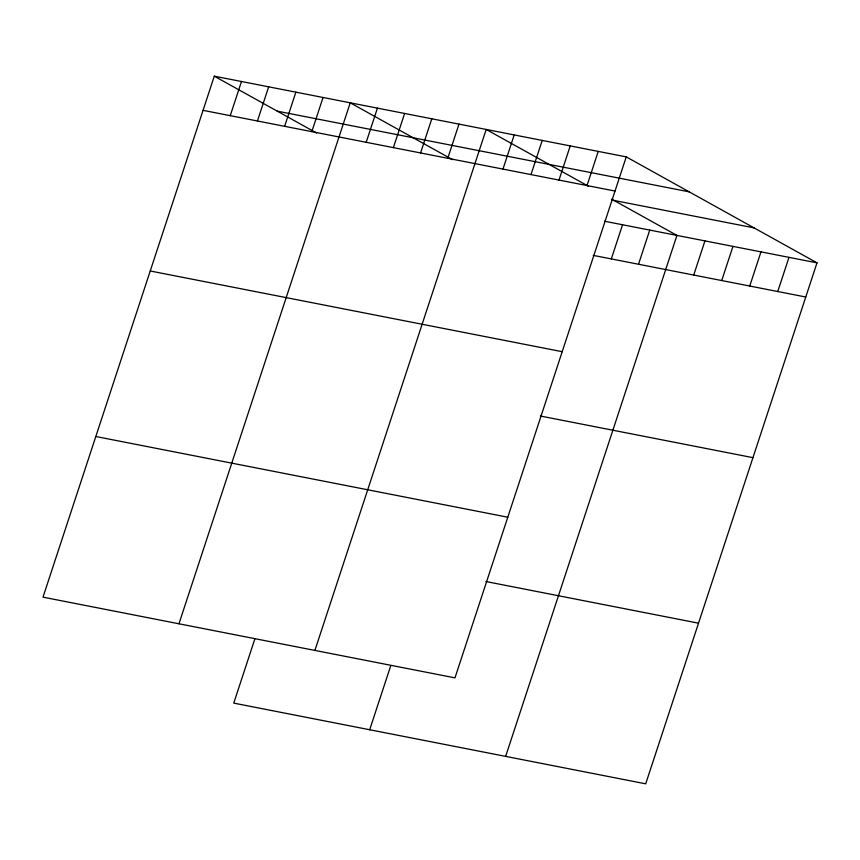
<?xml version="1.0" encoding="UTF-8"?>
<svg xmlns="http://www.w3.org/2000/svg" width="860" height="860" viewBox="0 0 860 860"><rect width="100%" height="100%" fill="white"/><g stroke="black" fill="none" stroke-linecap="round" stroke-linejoin="round"><path stroke-width="1.29" d="M214.291 76.174L43 597.152L454.972 677.863L626.252 156.885L214.291 76.174L316.609 133.02M230.244 115.67L241.477 81.506M257.43 120.991L268.664 86.828M284.628 126.323L295.862 92.16M311.815 131.644L323.048 97.481M178.955 623.779L350.235 102.813L452.553 159.648M366.199 142.298L377.422 108.134M393.385 147.63L404.619 113.466M254.872 638.862L233.748 703.114L645.709 783.825L817 262.848L626.252 156.885M420.572 152.951L431.806 118.787M447.77 158.283L458.993 124.119M314.9 650.418L486.19 129.441L588.509 186.287M502.971 169.097L514.205 134.934M530.986 174.58L542.219 140.416M369.692 729.753L390.816 665.489M559 180.073L570.234 145.91M587.014 185.556L598.237 151.392M611.32 258.925L622.554 224.761M638.507 264.246L649.741 230.082M505.648 756.381L676.928 235.414L611.664 199.154M693.708 275.06L704.942 240.897M721.723 280.553L732.957 246.39M749.737 286.036L760.971 251.873M777.752 291.529L788.986 257.366M277.232 111.144L689.204 191.855M203.057 110.338L615.029 191.049M611.395 199.928L754.059 227.878M604.419 221.203L817 262.848M593.196 255.366L805.766 297.012M150.231 270.986L562.203 351.697M540.37 416.014L752.951 457.66M95.815 436.504L507.787 517.215M485.954 581.532L698.535 623.178"/></g></svg>
